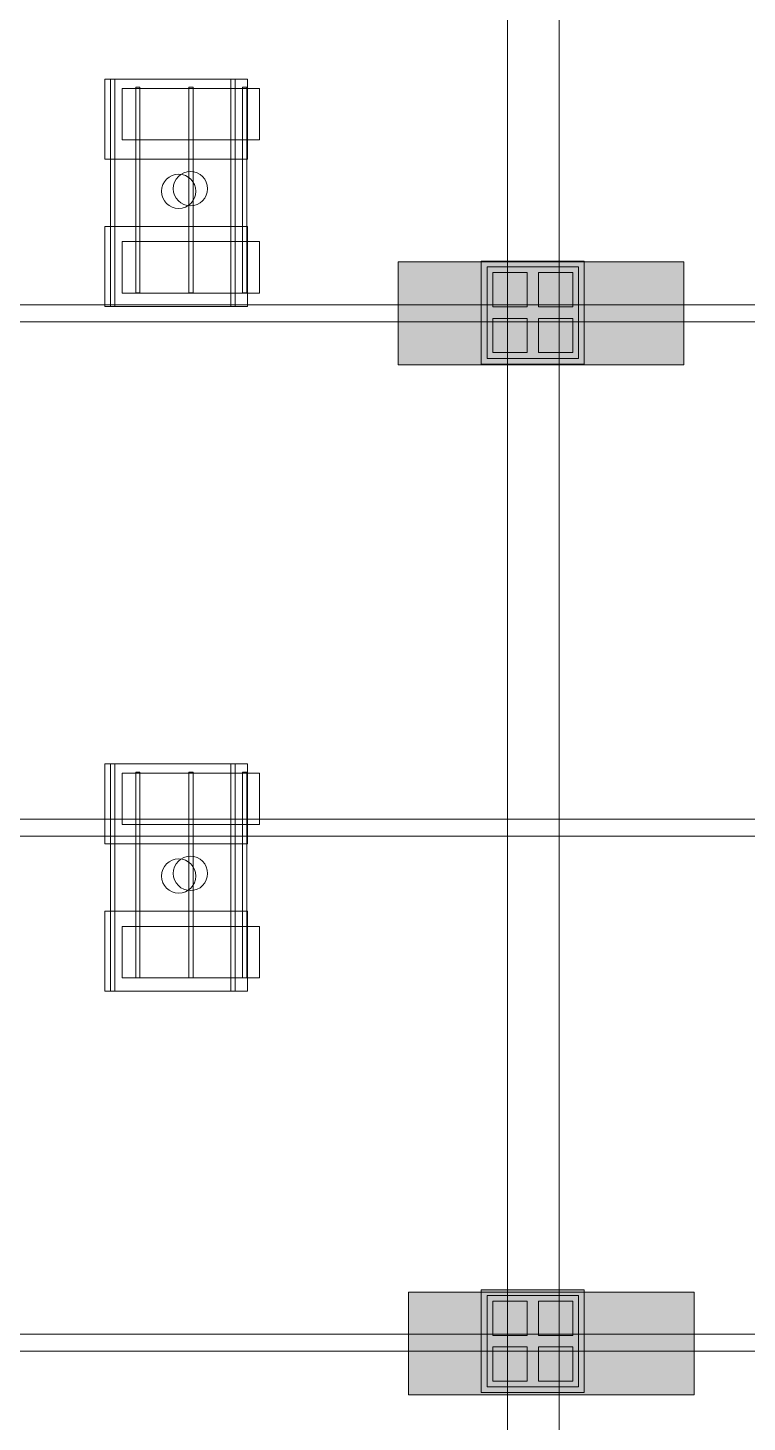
# Model space of a CAD drawing. Header units: inches. Extents: x -10671 to 1761, y -674 to 7170.
# Drawn here: x -3435 to -3183.2, y 1429.9 to 1918 of the extents above; entities that cross this region are included whole.
import ezdxf

# ---------------------------------------------------------------- set-up
doc = ezdxf.new("R2010")
doc.units = ezdxf.units.IN
doc.header["$LTSCALE"] = 19.2
doc.header["$MEASUREMENT"] = 0
for name, color, linetype, lineweight, true_color in [('DWG-bldg-utility box', 3, 'Continuous', 18, 0x00ff00), ('PDF', 6, 'Continuous', 5, 0xff00ff), ('Venue-NO HANG ZONE', 7, 'Continuous', 15, 0xdd0000), ('Venue-Rigging Steel-High', 7, 'Continuous', 5, 0x800000), ('Venue-Rigging Steel-Low', 7, 'Continuous', 5, 0x0000dd)]:
    doc.layers.add(name, color=color, linetype=linetype, lineweight=lineweight, true_color=true_color)
doc.layers.add('Venue-Ceiling-Lights', color=7, linetype='Continuous', lineweight=5)
doc.layers.add('Venue-Floor Pockets', color=7, linetype='Continuous', lineweight=5)

# ---------------------------------------------------------------- blocks, each defined once
blk = doc.blocks.new('FLOORBOX')
at = {"layer": 'Venue-Floor Pockets', "linetype": 'Continuous', "lineweight": 0, "true_color": 0xaaaaaa}
blk.add_hatch(color=253, dxfattribs=at).paths.add_polyline_path([(-18, 18), (18, 18), (18, -18), (-18, -18)])
at = {"layer": 'Venue-Floor Pockets', "linetype": 'Continuous', "lineweight": 0, "true_color": 0xbbbbbb}
blk.add_hatch(color=9, dxfattribs=at).paths.add_polyline_path([(-16, 16), (16, 16), (16, -16), (-16, -16)])
at = {"layer": 'Venue-Floor Pockets', "linetype": 'Continuous', "lineweight": 0, "true_color": 0xdddddd}
for points in [[(-14, 14), (-2, 14), (-2, 2), (-14, 2)], [(2, 14), (14, 14), (14, 2), (2, 2)], [(-14, -2), (-2, -2), (-2, -14), (-14, -14)], [(2, -2), (14, -2), (14, -14), (2, -14)]]:
    blk.add_hatch(color=254, dxfattribs=at).paths.add_polyline_path(points)
at = {"layer": 'Venue-Floor Pockets', "color": 7, "linetype": 'Continuous', "lineweight": 5, "flags": 128}
for points in [[(-18, 18), (18, 18), (18, -18), (-18, -18)], [(-16, 16), (16, 16), (16, -16), (-16, -16)], [(-14, 14), (-2, 14), (-2, 2), (-14, 2)], [(2, 14), (14, 14), (14, 2), (2, 2)], [(-14, -2), (-2, -2), (-2, -14), (-14, -14)], [(2, -2), (14, -2), (14, -14), (2, -14)]]:
    blk.add_lwpolyline(points, close=True, dxfattribs=at)
blk = doc.blocks.new('Group-1675-1')
at = {"layer": 'PDF'}
for points, invisible_edges in [([(-3383.96, 1862.86, 398), (-3381.41, 1866.67, 398), (-3376.91, 1867.57, 398), (-3383.96, 1862.86, 398)], 15), ([(-3383.96, 1862.86, 398), (-3376.91, 1867.57, 398), (-3374.74, 1856.7, 398), (-3383.96, 1862.86, 398)], 15), ([(-3379.25, 1867.57, 388), (-3383.07, 1865.02, 388), (-3383.96, 1860.51, 388), (-3379.25, 1867.57, 388)], 15), ([(-3383.96, 1860.51, 388), (-3372.19, 1860.51, 388), (-3379.25, 1867.57, 388), (-3383.96, 1860.51, 388)], 15), ([(-3383.96, 1862.86, 398), (-3383.07, 1865.02, 398), (-3381.41, 1866.67, 398), (-3383.96, 1862.86, 398)], 15), ([(-3383.96, 1862.86, 398), (-3383.62, 1863.98, 398), (-3383.07, 1865.02, 398), (-3383.96, 1862.86, 398)], 12), ([(-3383.07, 1865.02, 388), (-3383.62, 1863.98, 388), (-3383.96, 1862.86, 388), (-3383.07, 1865.02, 388)], 12), ([(-3383.07, 1865.02, 388), (-3383.96, 1862.86, 388), (-3383.96, 1860.51, 388), (-3383.07, 1865.02, 388)], 15), ([(-3379.25, 1867.57, 388), (-3381.41, 1866.67, 388), (-3383.07, 1865.02, 388), (-3379.25, 1867.57, 388)], 15), ([(-3383.07, 1865.02, 398), (-3382.32, 1865.93, 398), (-3381.41, 1866.67, 398), (-3383.07, 1865.02, 398)], 12), ([(-3381.41, 1866.67, 388), (-3382.32, 1865.93, 388), (-3383.07, 1865.02, 388), (-3381.41, 1866.67, 388)], 12), ([(-3381.41, 1866.67, 398), (-3380.37, 1867.23, 398), (-3379.25, 1867.57, 398), (-3381.41, 1866.67, 398)], 12), ([(-3381.41, 1866.67, 398), (-3379.25, 1867.57, 398), (-3376.91, 1867.57, 398), (-3381.41, 1866.67, 398)], 15), ([(-3379.25, 1867.57, 388), (-3380.37, 1867.23, 388), (-3381.41, 1866.67, 388), (-3379.25, 1867.57, 388)], 12), ([(-3379.25, 1867.57, 398), (-3378.08, 1867.68, 398), (-3376.91, 1867.57, 398), (-3379.25, 1867.57, 398)], 12), ([(-3376.91, 1867.57, 388), (-3378.08, 1867.68, 388), (-3379.25, 1867.57, 388), (-3376.91, 1867.57, 388)], 12), ([(-3373.09, 1865.02, 388), (-3376.91, 1867.57, 388), (-3379.25, 1867.57, 388), (-3373.09, 1865.02, 388)], 15), ([(-3372.19, 1860.51, 388), (-3373.09, 1865.02, 388), (-3379.25, 1867.57, 388), (-3372.19, 1860.51, 388)], 15), ([(-3376.91, 1867.57, 398), (-3375.78, 1867.23, 398), (-3374.74, 1866.67, 398), (-3376.91, 1867.57, 398)], 12), ([(-3376.91, 1867.57, 398), (-3374.74, 1866.67, 398), (-3373.09, 1865.02, 398), (-3376.91, 1867.57, 398)], 15), ([(-3376.91, 1867.57, 398), (-3373.09, 1865.02, 398), (-3374.74, 1856.7, 398), (-3376.91, 1867.57, 398)], 15), ([(-3374.74, 1866.67, 388), (-3375.78, 1867.23, 388), (-3376.91, 1867.57, 388), (-3374.74, 1866.67, 388)], 12), ([(-3373.09, 1865.02, 388), (-3374.74, 1866.67, 388), (-3376.91, 1867.57, 388), (-3373.09, 1865.02, 388)], 15), ([(-3374.74, 1866.67, 398), (-3373.83, 1865.93, 398), (-3373.09, 1865.02, 398), (-3374.74, 1866.67, 398)], 12), ([(-3373.09, 1865.02, 388), (-3373.83, 1865.93, 388), (-3374.74, 1866.67, 388), (-3373.09, 1865.02, 388)], 12), ([(-3373.09, 1865.02, 398), (-3372.19, 1860.51, 398), (-3374.74, 1856.7, 398), (-3373.09, 1865.02, 398)], 15), ([(-3373.09, 1865.02, 398), (-3372.53, 1863.98, 398), (-3372.19, 1862.86, 398), (-3373.09, 1865.02, 398)], 12), ([(-3373.09, 1865.02, 398), (-3372.19, 1862.86, 398), (-3372.19, 1860.51, 398), (-3373.09, 1865.02, 398)], 15), ([(-3372.19, 1862.86, 388), (-3372.53, 1863.98, 388), (-3373.09, 1865.02, 388), (-3372.19, 1862.86, 388)], 12), ([(-3372.19, 1860.51, 388), (-3372.19, 1862.86, 388), (-3373.09, 1865.02, 388), (-3372.19, 1860.51, 388)], 15), ([(-3383.96, 1860.51, 398), (-3384.08, 1861.68, 398), (-3383.96, 1862.86, 398), (-3383.96, 1860.51, 398)], 12), ([(-3383.96, 1862.86, 388), (-3384.08, 1861.68, 388), (-3383.96, 1860.51, 388), (-3383.96, 1862.86, 388)], 12), ([(-3381.41, 1856.7, 398), (-3383.96, 1860.51, 398), (-3383.96, 1862.86, 398), (-3381.41, 1856.7, 398)], 15), ([(-3383.96, 1862.86, 398), (-3374.74, 1856.7, 398), (-3381.41, 1856.7, 398), (-3383.96, 1862.86, 398)], 15), ([(-3383.07, 1858.35, 398), (-3383.62, 1859.39, 398), (-3383.96, 1860.51, 398), (-3383.07, 1858.35, 398)], 12), ([(-3381.41, 1856.7, 398), (-3383.07, 1858.35, 398), (-3383.96, 1860.51, 398), (-3381.41, 1856.7, 398)], 15), ([(-3383.96, 1860.51, 388), (-3383.62, 1859.39, 388), (-3383.07, 1858.35, 388), (-3383.96, 1860.51, 388)], 12), ([(-3383.96, 1860.51, 388), (-3383.07, 1858.35, 388), (-3381.41, 1856.7, 388), (-3383.96, 1860.51, 388)], 15), ([(-3383.96, 1860.51, 388), (-3381.41, 1856.7, 388), (-3376.91, 1855.8, 388), (-3383.96, 1860.51, 388)], 15), ([(-3383.96, 1860.51, 388), (-3376.91, 1855.8, 388), (-3372.19, 1860.51, 388), (-3383.96, 1860.51, 388)], 15), ([(-3376.91, 1855.8, 388), (-3374.74, 1856.7, 388), (-3372.19, 1860.51, 388), (-3376.91, 1855.8, 388)], 15), ([(-3372.19, 1860.51, 398), (-3373.09, 1858.35, 398), (-3374.74, 1856.7, 398), (-3372.19, 1860.51, 398)], 15), ([(-3374.74, 1856.7, 388), (-3373.09, 1858.35, 388), (-3372.19, 1860.51, 388), (-3374.74, 1856.7, 388)], 15), ([(-3372.19, 1860.51, 398), (-3372.53, 1859.39, 398), (-3373.09, 1858.35, 398), (-3372.19, 1860.51, 398)], 12), ([(-3373.09, 1858.35, 388), (-3372.53, 1859.39, 388), (-3372.19, 1860.51, 388), (-3373.09, 1858.35, 388)], 12), ([(-3372.19, 1862.86, 398), (-3372.08, 1861.68, 398), (-3372.19, 1860.51, 398), (-3372.19, 1862.86, 398)], 12), ([(-3372.19, 1860.51, 388), (-3372.08, 1861.68, 388), (-3372.19, 1862.86, 388), (-3372.19, 1860.51, 388)], 12), ([(-3381.41, 1856.7, 398), (-3382.32, 1857.44, 398), (-3383.07, 1858.35, 398), (-3381.41, 1856.7, 398)], 12), ([(-3383.07, 1858.35, 388), (-3382.32, 1857.44, 388), (-3381.41, 1856.7, 388), (-3383.07, 1858.35, 388)], 12), ([(-3379.25, 1855.8, 398), (-3380.37, 1856.14, 398), (-3381.41, 1856.7, 398), (-3379.25, 1855.8, 398)], 12), ([(-3374.74, 1856.7, 398), (-3379.25, 1855.8, 398), (-3381.41, 1856.7, 398), (-3374.74, 1856.7, 398)], 15), ([(-3381.41, 1856.7, 388), (-3380.37, 1856.14, 388), (-3379.25, 1855.8, 388), (-3381.41, 1856.7, 388)], 12), ([(-3381.41, 1856.7, 388), (-3379.25, 1855.8, 388), (-3376.91, 1855.8, 388), (-3381.41, 1856.7, 388)], 15), ([(-3374.74, 1856.7, 398), (-3376.91, 1855.8, 398), (-3379.25, 1855.8, 398), (-3374.74, 1856.7, 398)], 15), ([(-3376.91, 1855.8, 398), (-3378.08, 1855.68, 398), (-3379.25, 1855.8, 398), (-3376.91, 1855.8, 398)], 12), ([(-3379.25, 1855.8, 388), (-3378.08, 1855.68, 388), (-3376.91, 1855.8, 388), (-3379.25, 1855.8, 388)], 12), ([(-3374.74, 1856.7, 398), (-3375.78, 1856.14, 398), (-3376.91, 1855.8, 398), (-3374.74, 1856.7, 398)], 12), ([(-3376.91, 1855.8, 388), (-3375.78, 1856.14, 388), (-3374.74, 1856.7, 388), (-3376.91, 1855.8, 388)], 12), ([(-3373.09, 1858.35, 398), (-3373.83, 1857.44, 398), (-3374.74, 1856.7, 398), (-3373.09, 1858.35, 398)], 12), ([(-3374.74, 1856.7, 388), (-3373.83, 1857.44, 388), (-3373.09, 1858.35, 388), (-3374.74, 1856.7, 388)], 12)]:
    blk.add_3dface(points, dxfattribs=dict(at, invisible_edges=invisible_edges))
for points in [[(-3383.62, 1863.98, 388), (-3383.62, 1863.98, 398), (-3383.07, 1865.02, 398), (-3383.07, 1865.02, 388)], [(-3383.07, 1865.02, 388), (-3383.07, 1865.02, 398), (-3382.32, 1865.93, 398), (-3382.32, 1865.93, 388)], [(-3382.32, 1865.93, 388), (-3382.32, 1865.93, 398), (-3381.41, 1866.67, 398), (-3381.41, 1866.67, 388)], [(-3381.41, 1866.67, 388), (-3381.41, 1866.67, 398), (-3380.37, 1867.23, 398), (-3380.37, 1867.23, 388)], [(-3380.37, 1867.23, 388), (-3380.37, 1867.23, 398), (-3379.25, 1867.57, 398), (-3379.25, 1867.57, 388)], [(-3379.25, 1867.57, 388), (-3379.25, 1867.57, 398), (-3378.08, 1867.68, 398), (-3378.08, 1867.68, 388)], [(-3378.08, 1867.68, 388), (-3378.08, 1867.68, 398), (-3376.91, 1867.57, 398), (-3376.91, 1867.57, 388)], [(-3376.91, 1867.57, 388), (-3376.91, 1867.57, 398), (-3375.78, 1867.23, 398), (-3375.78, 1867.23, 388)], [(-3375.78, 1867.23, 388), (-3375.78, 1867.23, 398), (-3374.74, 1866.67, 398), (-3374.74, 1866.67, 388)], [(-3374.74, 1866.67, 388), (-3374.74, 1866.67, 398), (-3373.83, 1865.93, 398), (-3373.83, 1865.93, 388)], [(-3373.83, 1865.93, 388), (-3373.83, 1865.93, 398), (-3373.09, 1865.02, 398), (-3373.09, 1865.02, 388)], [(-3373.09, 1865.02, 388), (-3373.09, 1865.02, 398), (-3372.53, 1863.98, 398), (-3372.53, 1863.98, 388)], [(-3384.08, 1861.68, 388), (-3384.08, 1861.68, 398), (-3383.96, 1862.86, 398), (-3383.96, 1862.86, 388)], [(-3383.96, 1860.51, 388), (-3383.96, 1860.51, 398), (-3384.08, 1861.68, 398), (-3384.08, 1861.68, 388)], [(-3383.96, 1862.86, 388), (-3383.96, 1862.86, 398), (-3383.62, 1863.98, 398), (-3383.62, 1863.98, 388)], [(-3383.62, 1859.39, 388), (-3383.62, 1859.39, 398), (-3383.96, 1860.51, 398), (-3383.96, 1860.51, 388)], [(-3383.07, 1858.35, 388), (-3383.07, 1858.35, 398), (-3383.62, 1859.39, 398), (-3383.62, 1859.39, 388)], [(-3372.53, 1859.39, 388), (-3372.53, 1859.39, 398), (-3373.09, 1858.35, 398), (-3373.09, 1858.35, 388)], [(-3372.53, 1863.98, 388), (-3372.53, 1863.98, 398), (-3372.19, 1862.86, 398), (-3372.19, 1862.86, 388)], [(-3372.19, 1860.51, 388), (-3372.19, 1860.51, 398), (-3372.53, 1859.39, 398), (-3372.53, 1859.39, 388)], [(-3372.19, 1862.86, 388), (-3372.19, 1862.86, 398), (-3372.08, 1861.68, 398), (-3372.08, 1861.68, 388)], [(-3372.08, 1861.68, 388), (-3372.08, 1861.68, 398), (-3372.19, 1860.51, 398), (-3372.19, 1860.51, 388)], [(-3382.32, 1857.44, 388), (-3382.32, 1857.44, 398), (-3383.07, 1858.35, 398), (-3383.07, 1858.35, 388)], [(-3381.41, 1856.7, 388), (-3381.41, 1856.7, 398), (-3382.32, 1857.44, 398), (-3382.32, 1857.44, 388)], [(-3380.37, 1856.14, 388), (-3380.37, 1856.14, 398), (-3381.41, 1856.7, 398), (-3381.41, 1856.7, 388)], [(-3379.25, 1855.8, 388), (-3379.25, 1855.8, 398), (-3380.37, 1856.14, 398), (-3380.37, 1856.14, 388)], [(-3378.08, 1855.68, 388), (-3378.08, 1855.68, 398), (-3379.25, 1855.8, 398), (-3379.25, 1855.8, 388)], [(-3376.91, 1855.8, 388), (-3376.91, 1855.8, 398), (-3378.08, 1855.68, 398), (-3378.08, 1855.68, 388)], [(-3375.78, 1856.14, 388), (-3375.78, 1856.14, 398), (-3376.91, 1855.8, 398), (-3376.91, 1855.8, 388)], [(-3374.74, 1856.7, 388), (-3374.74, 1856.7, 398), (-3375.78, 1856.14, 398), (-3375.78, 1856.14, 388)], [(-3373.83, 1857.44, 388), (-3373.83, 1857.44, 398), (-3374.74, 1856.7, 398), (-3374.74, 1856.7, 388)], [(-3373.09, 1858.35, 388), (-3373.09, 1858.35, 398), (-3373.83, 1857.44, 398), (-3373.83, 1857.44, 388)]]:
    blk.add_3dface(points, dxfattribs=at)
blk = doc.blocks.new('Group-1676-1')
at = {"layer": 'PDF'}
for points in [[(-3401.95, 1896.79, 393.91), (-3401.95, 1896.79, 397.91), (-3353.95, 1896.79, 397.91), (-3353.95, 1896.79, 393.91)], [(-3401.95, 1878.79, 393.91), (-3401.95, 1878.79, 397.91), (-3401.95, 1896.79, 397.91), (-3401.95, 1896.79, 393.91)], [(-3353.95, 1896.79, 397.91), (-3401.95, 1896.79, 397.91), (-3401.95, 1878.79, 397.91), (-3353.95, 1878.79, 397.91)], [(-3353.95, 1878.79, 393.91), (-3401.95, 1878.79, 393.91), (-3401.95, 1896.79, 393.91), (-3353.95, 1896.79, 393.91)], [(-3353.95, 1896.79, 393.91), (-3353.95, 1896.79, 397.91), (-3353.95, 1878.79, 397.91), (-3353.95, 1878.79, 393.91)], [(-3353.95, 1878.79, 393.91), (-3353.95, 1878.79, 397.91), (-3401.95, 1878.79, 397.91), (-3401.95, 1878.79, 393.91)]]:
    blk.add_3dface(points, dxfattribs=at)
blk = doc.blocks.new('Group-1677-1')
at = {"layer": 'PDF'}
for points in [[(-3359.85, 1897.18, 397.97), (-3359.85, 1897.18, 398.97), (-3358.35, 1897.18, 398.97), (-3358.35, 1897.18, 397.97)], [(-3359.85, 1825.18, 397.97), (-3359.85, 1825.18, 398.97), (-3359.85, 1897.18, 398.97), (-3359.85, 1897.18, 397.97)], [(-3358.35, 1897.18, 398.97), (-3359.85, 1897.18, 398.97), (-3359.85, 1825.18, 398.97), (-3358.35, 1825.18, 398.97)], [(-3358.35, 1825.18, 397.97), (-3359.85, 1825.18, 397.97), (-3359.85, 1897.18, 397.97), (-3358.35, 1897.18, 397.97)], [(-3358.35, 1897.18, 397.97), (-3358.35, 1897.18, 398.97), (-3358.35, 1825.18, 398.97), (-3358.35, 1825.18, 397.97)], [(-3358.35, 1825.18, 397.97), (-3358.35, 1825.18, 398.97), (-3359.85, 1825.18, 398.97), (-3359.85, 1825.18, 397.97)]]:
    blk.add_3dface(points, dxfattribs=at)
blk = doc.blocks.new('Group-1678-1')
at = {"layer": 'PDF'}
for points in [[(-3378.67, 1897.18, 397.97), (-3378.67, 1897.18, 398.97), (-3377.17, 1897.18, 398.97), (-3377.17, 1897.18, 397.97)], [(-3378.67, 1825.18, 397.97), (-3378.67, 1825.18, 398.97), (-3378.67, 1897.18, 398.97), (-3378.67, 1897.18, 397.97)], [(-3377.17, 1897.18, 398.97), (-3378.67, 1897.18, 398.97), (-3378.67, 1825.18, 398.97), (-3377.17, 1825.18, 398.97)], [(-3377.17, 1825.18, 397.97), (-3378.67, 1825.18, 397.97), (-3378.67, 1897.18, 397.97), (-3377.17, 1897.18, 397.97)], [(-3377.17, 1897.18, 397.97), (-3377.17, 1897.18, 398.97), (-3377.17, 1825.18, 398.97), (-3377.17, 1825.18, 397.97)], [(-3377.17, 1825.18, 397.97), (-3377.17, 1825.18, 398.97), (-3378.67, 1825.18, 398.97), (-3378.67, 1825.18, 397.97)]]:
    blk.add_3dface(points, dxfattribs=at)
blk = doc.blocks.new('Group-1679-1')
at = {"layer": 'PDF'}
for points in [[(-3397.26, 1897.18, 397.97), (-3397.26, 1897.18, 398.97), (-3395.76, 1897.18, 398.97), (-3395.76, 1897.18, 397.97)], [(-3397.26, 1825.18, 397.97), (-3397.26, 1825.18, 398.97), (-3397.26, 1897.18, 398.97), (-3397.26, 1897.18, 397.97)], [(-3395.76, 1897.18, 398.97), (-3397.26, 1897.18, 398.97), (-3397.26, 1825.18, 398.97), (-3395.76, 1825.18, 398.97)], [(-3395.76, 1825.18, 397.97), (-3397.26, 1825.18, 397.97), (-3397.26, 1897.18, 397.97), (-3395.76, 1897.18, 397.97)], [(-3395.76, 1897.18, 397.97), (-3395.76, 1897.18, 398.97), (-3395.76, 1825.18, 398.97), (-3395.76, 1825.18, 397.97)], [(-3395.76, 1825.18, 397.97), (-3395.76, 1825.18, 398.97), (-3397.26, 1825.18, 398.97), (-3397.26, 1825.18, 397.97)]]:
    blk.add_3dface(points, dxfattribs=at)
blk = doc.blocks.new('Group-1680-1')
at = {"layer": 'PDF'}
for points in [[(-3401.95, 1843.16, 393.91), (-3401.95, 1843.16, 397.91), (-3353.95, 1843.16, 397.91), (-3353.95, 1843.16, 393.91)], [(-3401.95, 1825.16, 393.91), (-3401.95, 1825.16, 397.91), (-3401.95, 1843.16, 397.91), (-3401.95, 1843.16, 393.91)], [(-3353.95, 1843.16, 397.91), (-3401.95, 1843.16, 397.91), (-3401.95, 1825.16, 397.91), (-3353.95, 1825.16, 397.91)], [(-3353.95, 1825.16, 393.91), (-3401.95, 1825.16, 393.91), (-3401.95, 1843.16, 393.91), (-3353.95, 1843.16, 393.91)], [(-3353.95, 1843.16, 393.91), (-3353.95, 1843.16, 397.91), (-3353.95, 1825.16, 397.91), (-3353.95, 1825.16, 393.91)], [(-3353.95, 1825.16, 393.91), (-3353.95, 1825.16, 397.91), (-3401.95, 1825.16, 397.91), (-3401.95, 1825.16, 393.91)]]:
    blk.add_3dface(points, dxfattribs=at)
blk = doc.blocks.new('Group-1681-1')
at = {"layer": 'PDF'}
for name in ['Group-1676-1', 'Group-1679-1', 'Group-1678-1', 'Group-1677-1', 'Group-1675-1', 'Group-1680-1']:
    blk.add_blockref(name, (0, 0), dxfattribs=at)
blk = doc.blocks.new('Group-1682-1')
at = {"layer": 'PDF'}
for points, invisible_edges in [([(-3383.96, 1623.17, 398), (-3381.41, 1626.99, 398), (-3376.91, 1627.89, 398), (-3383.96, 1623.17, 398)], 15), ([(-3383.96, 1623.17, 398), (-3376.91, 1627.89, 398), (-3372.19, 1623.17, 398), (-3383.96, 1623.17, 398)], 15), ([(-3379.25, 1627.89, 388), (-3381.41, 1626.99, 388), (-3383.96, 1623.17, 388), (-3379.25, 1627.89, 388)], 15), ([(-3379.25, 1616.12, 388), (-3379.25, 1627.89, 388), (-3383.96, 1623.17, 388), (-3379.25, 1616.12, 388)], 15), ([(-3383.96, 1623.17, 398), (-3383.07, 1625.34, 398), (-3381.41, 1626.99, 398), (-3383.96, 1623.17, 398)], 15), ([(-3381.41, 1626.99, 388), (-3383.07, 1625.34, 388), (-3383.96, 1623.17, 388), (-3381.41, 1626.99, 388)], 15), ([(-3383.96, 1623.17, 398), (-3383.62, 1624.3, 398), (-3383.07, 1625.34, 398), (-3383.96, 1623.17, 398)], 12), ([(-3383.07, 1625.34, 388), (-3383.62, 1624.3, 388), (-3383.96, 1623.17, 388), (-3383.07, 1625.34, 388)], 12), ([(-3383.07, 1625.34, 398), (-3382.32, 1626.25, 398), (-3381.41, 1626.99, 398), (-3383.07, 1625.34, 398)], 12), ([(-3381.41, 1626.99, 388), (-3382.32, 1626.25, 388), (-3383.07, 1625.34, 388), (-3381.41, 1626.99, 388)], 12), ([(-3381.41, 1626.99, 398), (-3380.37, 1627.55, 398), (-3379.25, 1627.89, 398), (-3381.41, 1626.99, 398)], 12), ([(-3381.41, 1626.99, 398), (-3379.25, 1627.89, 398), (-3376.91, 1627.89, 398), (-3381.41, 1626.99, 398)], 15), ([(-3379.25, 1627.89, 388), (-3380.37, 1627.55, 388), (-3381.41, 1626.99, 388), (-3379.25, 1627.89, 388)], 12), ([(-3379.25, 1627.89, 398), (-3378.08, 1628, 398), (-3376.91, 1627.89, 398), (-3379.25, 1627.89, 398)], 12), ([(-3376.91, 1627.89, 388), (-3378.08, 1628, 388), (-3379.25, 1627.89, 388), (-3376.91, 1627.89, 388)], 12), ([(-3374.74, 1626.99, 388), (-3376.91, 1627.89, 388), (-3379.25, 1627.89, 388), (-3374.74, 1626.99, 388)], 15), ([(-3372.19, 1623.17, 388), (-3374.74, 1626.99, 388), (-3379.25, 1627.89, 388), (-3372.19, 1623.17, 388)], 15), ([(-3379.25, 1616.12, 388), (-3372.19, 1623.17, 388), (-3379.25, 1627.89, 388), (-3379.25, 1616.12, 388)], 15), ([(-3376.91, 1627.89, 398), (-3375.78, 1627.55, 398), (-3374.74, 1626.99, 398), (-3376.91, 1627.89, 398)], 12), ([(-3376.91, 1627.89, 398), (-3374.74, 1626.99, 398), (-3372.19, 1623.17, 398), (-3376.91, 1627.89, 398)], 15), ([(-3374.74, 1626.99, 388), (-3375.78, 1627.55, 388), (-3376.91, 1627.89, 388), (-3374.74, 1626.99, 388)], 12), ([(-3374.74, 1626.99, 398), (-3373.83, 1626.25, 398), (-3373.09, 1625.34, 398), (-3374.74, 1626.99, 398)], 12), ([(-3374.74, 1626.99, 398), (-3373.09, 1625.34, 398), (-3372.19, 1623.17, 398), (-3374.74, 1626.99, 398)], 15), ([(-3373.09, 1625.34, 388), (-3373.83, 1626.25, 388), (-3374.74, 1626.99, 388), (-3373.09, 1625.34, 388)], 12), ([(-3372.19, 1623.17, 388), (-3373.09, 1625.34, 388), (-3374.74, 1626.99, 388), (-3372.19, 1623.17, 388)], 15), ([(-3373.09, 1625.34, 398), (-3372.53, 1624.3, 398), (-3372.19, 1623.17, 398), (-3373.09, 1625.34, 398)], 12), ([(-3372.19, 1623.17, 388), (-3372.53, 1624.3, 388), (-3373.09, 1625.34, 388), (-3372.19, 1623.17, 388)], 12), ([(-3383.96, 1620.83, 398), (-3384.08, 1622, 398), (-3383.96, 1623.17, 398), (-3383.96, 1620.83, 398)], 12), ([(-3383.96, 1623.17, 388), (-3384.08, 1622, 388), (-3383.96, 1620.83, 388), (-3383.96, 1623.17, 388)], 12), ([(-3382.32, 1617.76, 398), (-3383.96, 1620.83, 398), (-3383.96, 1623.17, 398), (-3382.32, 1617.76, 398)], 15), ([(-3379.25, 1616.12, 398), (-3382.32, 1617.76, 398), (-3383.96, 1623.17, 398), (-3379.25, 1616.12, 398)], 15), ([(-3383.96, 1623.17, 398), (-3372.19, 1623.17, 398), (-3379.25, 1616.12, 398), (-3383.96, 1623.17, 398)], 15), ([(-3383.96, 1623.17, 388), (-3383.96, 1620.83, 388), (-3382.32, 1617.76, 388), (-3383.96, 1623.17, 388)], 15), ([(-3383.96, 1623.17, 388), (-3382.32, 1617.76, 388), (-3379.25, 1616.12, 388), (-3383.96, 1623.17, 388)], 15), ([(-3382.32, 1617.76, 398), (-3383.62, 1619.71, 398), (-3383.96, 1620.83, 398), (-3382.32, 1617.76, 398)], 13), ([(-3383.96, 1620.83, 388), (-3383.62, 1619.71, 388), (-3382.32, 1617.76, 388), (-3383.96, 1620.83, 388)], 14), ([(-3372.19, 1623.17, 398), (-3373.83, 1617.76, 398), (-3379.25, 1616.12, 398), (-3372.19, 1623.17, 398)], 15), ([(-3379.25, 1616.12, 388), (-3373.83, 1617.76, 388), (-3372.19, 1623.17, 388), (-3379.25, 1616.12, 388)], 15), ([(-3372.19, 1623.17, 398), (-3372.19, 1620.83, 398), (-3373.83, 1617.76, 398), (-3372.19, 1623.17, 398)], 15), ([(-3373.83, 1617.76, 388), (-3372.19, 1620.83, 388), (-3372.19, 1623.17, 388), (-3373.83, 1617.76, 388)], 15), ([(-3372.19, 1620.83, 398), (-3372.53, 1619.71, 398), (-3373.83, 1617.76, 398), (-3372.19, 1620.83, 398)], 14), ([(-3373.83, 1617.76, 388), (-3372.53, 1619.71, 388), (-3372.19, 1620.83, 388), (-3373.83, 1617.76, 388)], 13), ([(-3372.19, 1623.17, 398), (-3372.08, 1622, 398), (-3372.19, 1620.83, 398), (-3372.19, 1623.17, 398)], 12), ([(-3372.19, 1620.83, 388), (-3372.08, 1622, 388), (-3372.19, 1623.17, 388), (-3372.19, 1620.83, 388)], 12), ([(-3382.32, 1617.76, 398), (-3383.07, 1618.67, 398), (-3383.62, 1619.71, 398), (-3382.32, 1617.76, 398)], 12), ([(-3383.62, 1619.71, 388), (-3383.07, 1618.67, 388), (-3382.32, 1617.76, 388), (-3383.62, 1619.71, 388)], 12), ([(-3379.25, 1616.12, 398), (-3381.41, 1617.01, 398), (-3382.32, 1617.76, 398), (-3379.25, 1616.12, 398)], 13), ([(-3382.32, 1617.76, 388), (-3381.41, 1617.01, 388), (-3379.25, 1616.12, 388), (-3382.32, 1617.76, 388)], 14), ([(-3379.25, 1616.12, 398), (-3380.37, 1616.46, 398), (-3381.41, 1617.01, 398), (-3379.25, 1616.12, 398)], 12), ([(-3381.41, 1617.01, 388), (-3380.37, 1616.46, 388), (-3379.25, 1616.12, 388), (-3381.41, 1617.01, 388)], 12), ([(-3373.83, 1617.76, 398), (-3375.78, 1616.46, 398), (-3379.25, 1616.12, 398), (-3373.83, 1617.76, 398)], 15), ([(-3379.25, 1616.12, 388), (-3375.78, 1616.46, 388), (-3373.83, 1617.76, 388), (-3379.25, 1616.12, 388)], 15), ([(-3375.78, 1616.46, 398), (-3376.91, 1616.12, 398), (-3379.25, 1616.12, 398), (-3375.78, 1616.46, 398)], 14), ([(-3379.25, 1616.12, 388), (-3376.91, 1616.12, 388), (-3375.78, 1616.46, 388), (-3379.25, 1616.12, 388)], 13), ([(-3376.91, 1616.12, 398), (-3378.08, 1616, 398), (-3379.25, 1616.12, 398), (-3376.91, 1616.12, 398)], 12), ([(-3379.25, 1616.12, 388), (-3378.08, 1616, 388), (-3376.91, 1616.12, 388), (-3379.25, 1616.12, 388)], 12), ([(-3373.83, 1617.76, 398), (-3374.74, 1617.01, 398), (-3375.78, 1616.46, 398), (-3373.83, 1617.76, 398)], 12), ([(-3375.78, 1616.46, 388), (-3374.74, 1617.01, 388), (-3373.83, 1617.76, 388), (-3375.78, 1616.46, 388)], 12), ([(-3372.53, 1619.71, 398), (-3373.09, 1618.67, 398), (-3373.83, 1617.76, 398), (-3372.53, 1619.71, 398)], 12), ([(-3373.83, 1617.76, 388), (-3373.09, 1618.67, 388), (-3372.53, 1619.71, 388), (-3373.83, 1617.76, 388)], 12)]:
    blk.add_3dface(points, dxfattribs=dict(at, invisible_edges=invisible_edges))
for points in [[(-3383.62, 1624.3, 388), (-3383.62, 1624.3, 398), (-3383.07, 1625.34, 398), (-3383.07, 1625.34, 388)], [(-3383.07, 1625.34, 388), (-3383.07, 1625.34, 398), (-3382.32, 1626.25, 398), (-3382.32, 1626.25, 388)], [(-3382.32, 1626.25, 388), (-3382.32, 1626.25, 398), (-3381.41, 1626.99, 398), (-3381.41, 1626.99, 388)], [(-3381.41, 1626.99, 388), (-3381.41, 1626.99, 398), (-3380.37, 1627.55, 398), (-3380.37, 1627.55, 388)], [(-3380.37, 1627.55, 388), (-3380.37, 1627.55, 398), (-3379.25, 1627.89, 398), (-3379.25, 1627.89, 388)], [(-3379.25, 1627.89, 388), (-3379.25, 1627.89, 398), (-3378.08, 1628, 398), (-3378.08, 1628, 388)], [(-3378.08, 1628, 388), (-3378.08, 1628, 398), (-3376.91, 1627.89, 398), (-3376.91, 1627.89, 388)], [(-3376.91, 1627.89, 388), (-3376.91, 1627.89, 398), (-3375.78, 1627.55, 398), (-3375.78, 1627.55, 388)], [(-3375.78, 1627.55, 388), (-3375.78, 1627.55, 398), (-3374.74, 1626.99, 398), (-3374.74, 1626.99, 388)], [(-3374.74, 1626.99, 388), (-3374.74, 1626.99, 398), (-3373.83, 1626.25, 398), (-3373.83, 1626.25, 388)], [(-3373.83, 1626.25, 388), (-3373.83, 1626.25, 398), (-3373.09, 1625.34, 398), (-3373.09, 1625.34, 388)], [(-3373.09, 1625.34, 388), (-3373.09, 1625.34, 398), (-3372.53, 1624.3, 398), (-3372.53, 1624.3, 388)], [(-3384.08, 1622, 388), (-3384.08, 1622, 398), (-3383.96, 1623.17, 398), (-3383.96, 1623.17, 388)], [(-3383.96, 1620.83, 388), (-3383.96, 1620.83, 398), (-3384.08, 1622, 398), (-3384.08, 1622, 388)], [(-3383.96, 1623.17, 388), (-3383.96, 1623.17, 398), (-3383.62, 1624.3, 398), (-3383.62, 1624.3, 388)], [(-3383.62, 1619.71, 388), (-3383.62, 1619.71, 398), (-3383.96, 1620.83, 398), (-3383.96, 1620.83, 388)], [(-3372.53, 1624.3, 388), (-3372.53, 1624.3, 398), (-3372.19, 1623.17, 398), (-3372.19, 1623.17, 388)], [(-3372.19, 1620.83, 388), (-3372.19, 1620.83, 398), (-3372.53, 1619.71, 398), (-3372.53, 1619.71, 388)], [(-3372.19, 1623.17, 388), (-3372.19, 1623.17, 398), (-3372.08, 1622, 398), (-3372.08, 1622, 388)], [(-3372.08, 1622, 388), (-3372.08, 1622, 398), (-3372.19, 1620.83, 398), (-3372.19, 1620.83, 388)], [(-3383.07, 1618.67, 388), (-3383.07, 1618.67, 398), (-3383.62, 1619.71, 398), (-3383.62, 1619.71, 388)], [(-3382.32, 1617.76, 388), (-3382.32, 1617.76, 398), (-3383.07, 1618.67, 398), (-3383.07, 1618.67, 388)], [(-3381.41, 1617.01, 388), (-3381.41, 1617.01, 398), (-3382.32, 1617.76, 398), (-3382.32, 1617.76, 388)], [(-3380.37, 1616.46, 388), (-3380.37, 1616.46, 398), (-3381.41, 1617.01, 398), (-3381.41, 1617.01, 388)], [(-3379.25, 1616.12, 388), (-3379.25, 1616.12, 398), (-3380.37, 1616.46, 398), (-3380.37, 1616.46, 388)], [(-3378.08, 1616, 388), (-3378.08, 1616, 398), (-3379.25, 1616.12, 398), (-3379.25, 1616.12, 388)], [(-3376.91, 1616.12, 388), (-3376.91, 1616.12, 398), (-3378.08, 1616, 398), (-3378.08, 1616, 388)], [(-3375.78, 1616.46, 388), (-3375.78, 1616.46, 398), (-3376.91, 1616.12, 398), (-3376.91, 1616.12, 388)], [(-3374.74, 1617.01, 388), (-3374.74, 1617.01, 398), (-3375.78, 1616.46, 398), (-3375.78, 1616.46, 388)], [(-3373.83, 1617.76, 388), (-3373.83, 1617.76, 398), (-3374.74, 1617.01, 398), (-3374.74, 1617.01, 388)], [(-3373.09, 1618.67, 388), (-3373.09, 1618.67, 398), (-3373.83, 1617.76, 398), (-3373.83, 1617.76, 388)], [(-3372.53, 1619.71, 388), (-3372.53, 1619.71, 398), (-3373.09, 1618.67, 398), (-3373.09, 1618.67, 388)]]:
    blk.add_3dface(points, dxfattribs=at)
blk = doc.blocks.new('Group-1683-1')
at = {"layer": 'PDF'}
for points in [[(-3401.95, 1657.11, 393.91), (-3401.95, 1657.11, 397.91), (-3353.95, 1657.11, 397.91), (-3353.95, 1657.11, 393.91)], [(-3401.95, 1639.11, 393.91), (-3401.95, 1639.11, 397.91), (-3401.95, 1657.11, 397.91), (-3401.95, 1657.11, 393.91)], [(-3353.95, 1657.11, 397.91), (-3401.95, 1657.11, 397.91), (-3401.95, 1639.11, 397.91), (-3353.95, 1639.11, 397.91)], [(-3353.95, 1639.11, 393.91), (-3401.95, 1639.11, 393.91), (-3401.95, 1657.11, 393.91), (-3353.95, 1657.11, 393.91)], [(-3353.95, 1657.11, 393.91), (-3353.95, 1657.11, 397.91), (-3353.95, 1639.11, 397.91), (-3353.95, 1639.11, 393.91)], [(-3353.95, 1639.11, 393.91), (-3353.95, 1639.11, 397.91), (-3401.95, 1639.11, 397.91), (-3401.95, 1639.11, 393.91)]]:
    blk.add_3dface(points, dxfattribs=at)
blk = doc.blocks.new('Group-1684-1')
at = {"layer": 'PDF'}
for points in [[(-3359.85, 1657.5, 397.97), (-3359.85, 1657.5, 398.97), (-3358.35, 1657.5, 398.97), (-3358.35, 1657.5, 397.97)], [(-3359.85, 1585.5, 397.97), (-3359.85, 1585.5, 398.97), (-3359.85, 1657.5, 398.97), (-3359.85, 1657.5, 397.97)], [(-3358.35, 1657.5, 398.97), (-3359.85, 1657.5, 398.97), (-3359.85, 1585.5, 398.97), (-3358.35, 1585.5, 398.97)], [(-3358.35, 1585.5, 397.97), (-3359.85, 1585.5, 397.97), (-3359.85, 1657.5, 397.97), (-3358.35, 1657.5, 397.97)], [(-3358.35, 1657.5, 397.97), (-3358.35, 1657.5, 398.97), (-3358.35, 1585.5, 398.97), (-3358.35, 1585.5, 397.97)], [(-3358.35, 1585.5, 397.97), (-3358.35, 1585.5, 398.97), (-3359.85, 1585.5, 398.97), (-3359.85, 1585.5, 397.97)]]:
    blk.add_3dface(points, dxfattribs=at)
blk = doc.blocks.new('Group-1685-1')
at = {"layer": 'PDF'}
for points in [[(-3378.67, 1657.5, 397.97), (-3378.67, 1657.5, 398.97), (-3377.17, 1657.5, 398.97), (-3377.17, 1657.5, 397.97)], [(-3378.67, 1585.5, 397.97), (-3378.67, 1585.5, 398.97), (-3378.67, 1657.5, 398.97), (-3378.67, 1657.5, 397.97)], [(-3377.17, 1657.5, 398.97), (-3378.67, 1657.5, 398.97), (-3378.67, 1585.5, 398.97), (-3377.17, 1585.5, 398.97)], [(-3377.17, 1585.5, 397.97), (-3378.67, 1585.5, 397.97), (-3378.67, 1657.5, 397.97), (-3377.17, 1657.5, 397.97)], [(-3377.17, 1657.5, 397.97), (-3377.17, 1657.5, 398.97), (-3377.17, 1585.5, 398.97), (-3377.17, 1585.5, 397.97)], [(-3377.17, 1585.5, 397.97), (-3377.17, 1585.5, 398.97), (-3378.67, 1585.5, 398.97), (-3378.67, 1585.5, 397.97)]]:
    blk.add_3dface(points, dxfattribs=at)
blk = doc.blocks.new('Group-1686-1')
at = {"layer": 'PDF'}
for points in [[(-3397.26, 1657.5, 397.97), (-3397.26, 1657.5, 398.97), (-3395.76, 1657.5, 398.97), (-3395.76, 1657.5, 397.97)], [(-3397.26, 1585.5, 397.97), (-3397.26, 1585.5, 398.97), (-3397.26, 1657.5, 398.97), (-3397.26, 1657.5, 397.97)], [(-3395.76, 1657.5, 398.97), (-3397.26, 1657.5, 398.97), (-3397.26, 1585.5, 398.97), (-3395.76, 1585.5, 398.97)], [(-3395.76, 1585.5, 397.97), (-3397.26, 1585.5, 397.97), (-3397.26, 1657.5, 397.97), (-3395.76, 1657.5, 397.97)], [(-3395.76, 1657.5, 397.97), (-3395.76, 1657.5, 398.97), (-3395.76, 1585.5, 398.97), (-3395.76, 1585.5, 397.97)], [(-3395.76, 1585.5, 397.97), (-3395.76, 1585.5, 398.97), (-3397.26, 1585.5, 398.97), (-3397.26, 1585.5, 397.97)]]:
    blk.add_3dface(points, dxfattribs=at)
blk = doc.blocks.new('Group-1687-1')
at = {"layer": 'PDF'}
for points in [[(-3401.95, 1603.48, 393.91), (-3401.95, 1603.48, 397.91), (-3353.95, 1603.48, 397.91), (-3353.95, 1603.48, 393.91)], [(-3401.95, 1585.48, 393.91), (-3401.95, 1585.48, 397.91), (-3401.95, 1603.48, 397.91), (-3401.95, 1603.48, 393.91)], [(-3353.95, 1603.48, 397.91), (-3401.95, 1603.48, 397.91), (-3401.95, 1585.48, 397.91), (-3353.95, 1585.48, 397.91)], [(-3353.95, 1585.48, 393.91), (-3401.95, 1585.48, 393.91), (-3401.95, 1603.48, 393.91), (-3353.95, 1603.48, 393.91)], [(-3353.95, 1603.48, 393.91), (-3353.95, 1603.48, 397.91), (-3353.95, 1585.48, 397.91), (-3353.95, 1585.48, 393.91)], [(-3353.95, 1585.48, 393.91), (-3353.95, 1585.48, 397.91), (-3401.95, 1585.48, 397.91), (-3401.95, 1585.48, 393.91)]]:
    blk.add_3dface(points, dxfattribs=at)
blk = doc.blocks.new('Group-1688-1')
at = {"layer": 'PDF'}
for name in ['Group-1683-1', 'Group-1686-1', 'Group-1685-1', 'Group-1684-1', 'Group-1682-1', 'Group-1687-1']:
    blk.add_blockref(name, (0, 0), dxfattribs=at)
blk = doc.blocks.new('Group-2749-1')
at = {"layer": 'Venue-Ceiling-Lights', "color": 7, "linetype": 'Continuous', "lineweight": 5, "flags": 128}
for points in [[(-3408.11, 1900.07), (-3358.11, 1900.07), (-3358.11, 1872.07), (-3408.11, 1872.07)], [(-3406.05, 1900.07), (-3404.55, 1900.07), (-3404.55, 1820.48), (-3406.05, 1820.48)], [(-3363.96, 1900.07), (-3362.46, 1900.07), (-3362.46, 1820.48), (-3363.96, 1820.48)], [(-3408.11, 1848.48), (-3358.11, 1848.48), (-3358.11, 1820.48), (-3408.11, 1820.48)]]:
    blk.add_lwpolyline(points, close=True, dxfattribs=at)
at = {"layer": 'Venue-Ceiling-Lights', "color": 7, "linetype": 'Continuous', "lineweight": 5}
blk.add_circle((-3382.19, 1860.78), 6, dxfattribs=at)
blk = doc.blocks.new('Group-2755-1')
at = {"layer": 'Venue-Ceiling-Lights', "color": 7, "linetype": 'Continuous', "lineweight": 5, "flags": 128}
for points in [[(-3408.11, 1660.38), (-3358.11, 1660.38), (-3358.11, 1632.38), (-3408.11, 1632.38)], [(-3406.05, 1660.38), (-3404.55, 1660.38), (-3404.55, 1580.8), (-3406.05, 1580.8)], [(-3363.96, 1660.38), (-3362.46, 1660.38), (-3362.46, 1580.8), (-3363.96, 1580.8)], [(-3408.11, 1608.8), (-3358.11, 1608.8), (-3358.11, 1580.8), (-3408.11, 1580.8)]]:
    blk.add_lwpolyline(points, close=True, dxfattribs=at)
at = {"layer": 'Venue-Ceiling-Lights', "color": 7, "linetype": 'Continuous', "lineweight": 5}
blk.add_circle((-3382.19, 1621.09), 6, dxfattribs=at)

msp = doc.modelspace()

# ---------------------------------------------------------------- hatches: boundary and pattern name
at = {"layer": 'Venue-NO HANG ZONE', "linetype": 'Continuous', "lineweight": 0}
for points in [[(-3305.42, 1800.04), (-3305.42, 1836.04), (-3205.42, 1836.04), (-3205.42, 1800.04)], [(-3301.7, 1439.47), (-3301.7, 1475.47), (-3201.7, 1475.47), (-3201.7, 1439.47)]]:
    msp.add_hatch(color=7, dxfattribs=at).paths.add_polyline_path(points)

# ---------------------------------------------------------------- linework, layer by layer
at = {"layer": 'Venue-NO HANG ZONE', "flags": 128}
for points in [[(-3305.42, 1800.04), (-3305.42, 1836.04), (-3205.42, 1836.04), (-3205.42, 1800.04)], [(-3301.7, 1439.47), (-3301.7, 1475.47), (-3201.7, 1475.47), (-3201.7, 1439.47)]]:
    msp.add_lwpolyline(points, close=True, dxfattribs=at)
at = {"layer": 'Venue-Rigging Steel-High'}
for p, q in [((-3975.08, 1821.04), (-2552.03, 1821.04)), ((-3975.08, 1815.04), (-2552.03, 1815.04)), ((-3975.08, 1641.04), (-2552.03, 1641.04)), ((-3975.08, 1635.04), (-2552.03, 1635.04)), ((-3975.08, 1460.74), (-2552.03, 1460.74)), ((-3975.08, 1454.74), (-2552.03, 1454.74))]:
    msp.add_line(p, q, dxfattribs=at)
at = {"layer": 'Venue-Rigging Steel-Low'}
for p, q in [((-3267.04, 752.8), (-3267.04, 3962.93)), ((-3249.04, 752.8), (-3249.04, 3962.93))]:
    msp.add_line(p, q, dxfattribs=at)

# ---------------------------------------------------------------- block references
at = {"layer": 'DWG-bldg-utility box', "rotation": 90}
for p in [(-3258.26, 1818.29), (-3258.26, 1458.29)]:
    msp.add_blockref('FLOORBOX', p, dxfattribs=at)
at = {"layer": 'PDF'}
for name in ['Group-1681-1', 'Group-1688-1']:
    msp.add_blockref(name, (0, 0), dxfattribs=at)
at = {"layer": 'Venue-Ceiling-Lights', "color": 7}
for name in ['Group-2749-1', 'Group-2755-1']:
    msp.add_blockref(name, (0, 0), dxfattribs=at)

doc.saveas('drawing.dxf')
